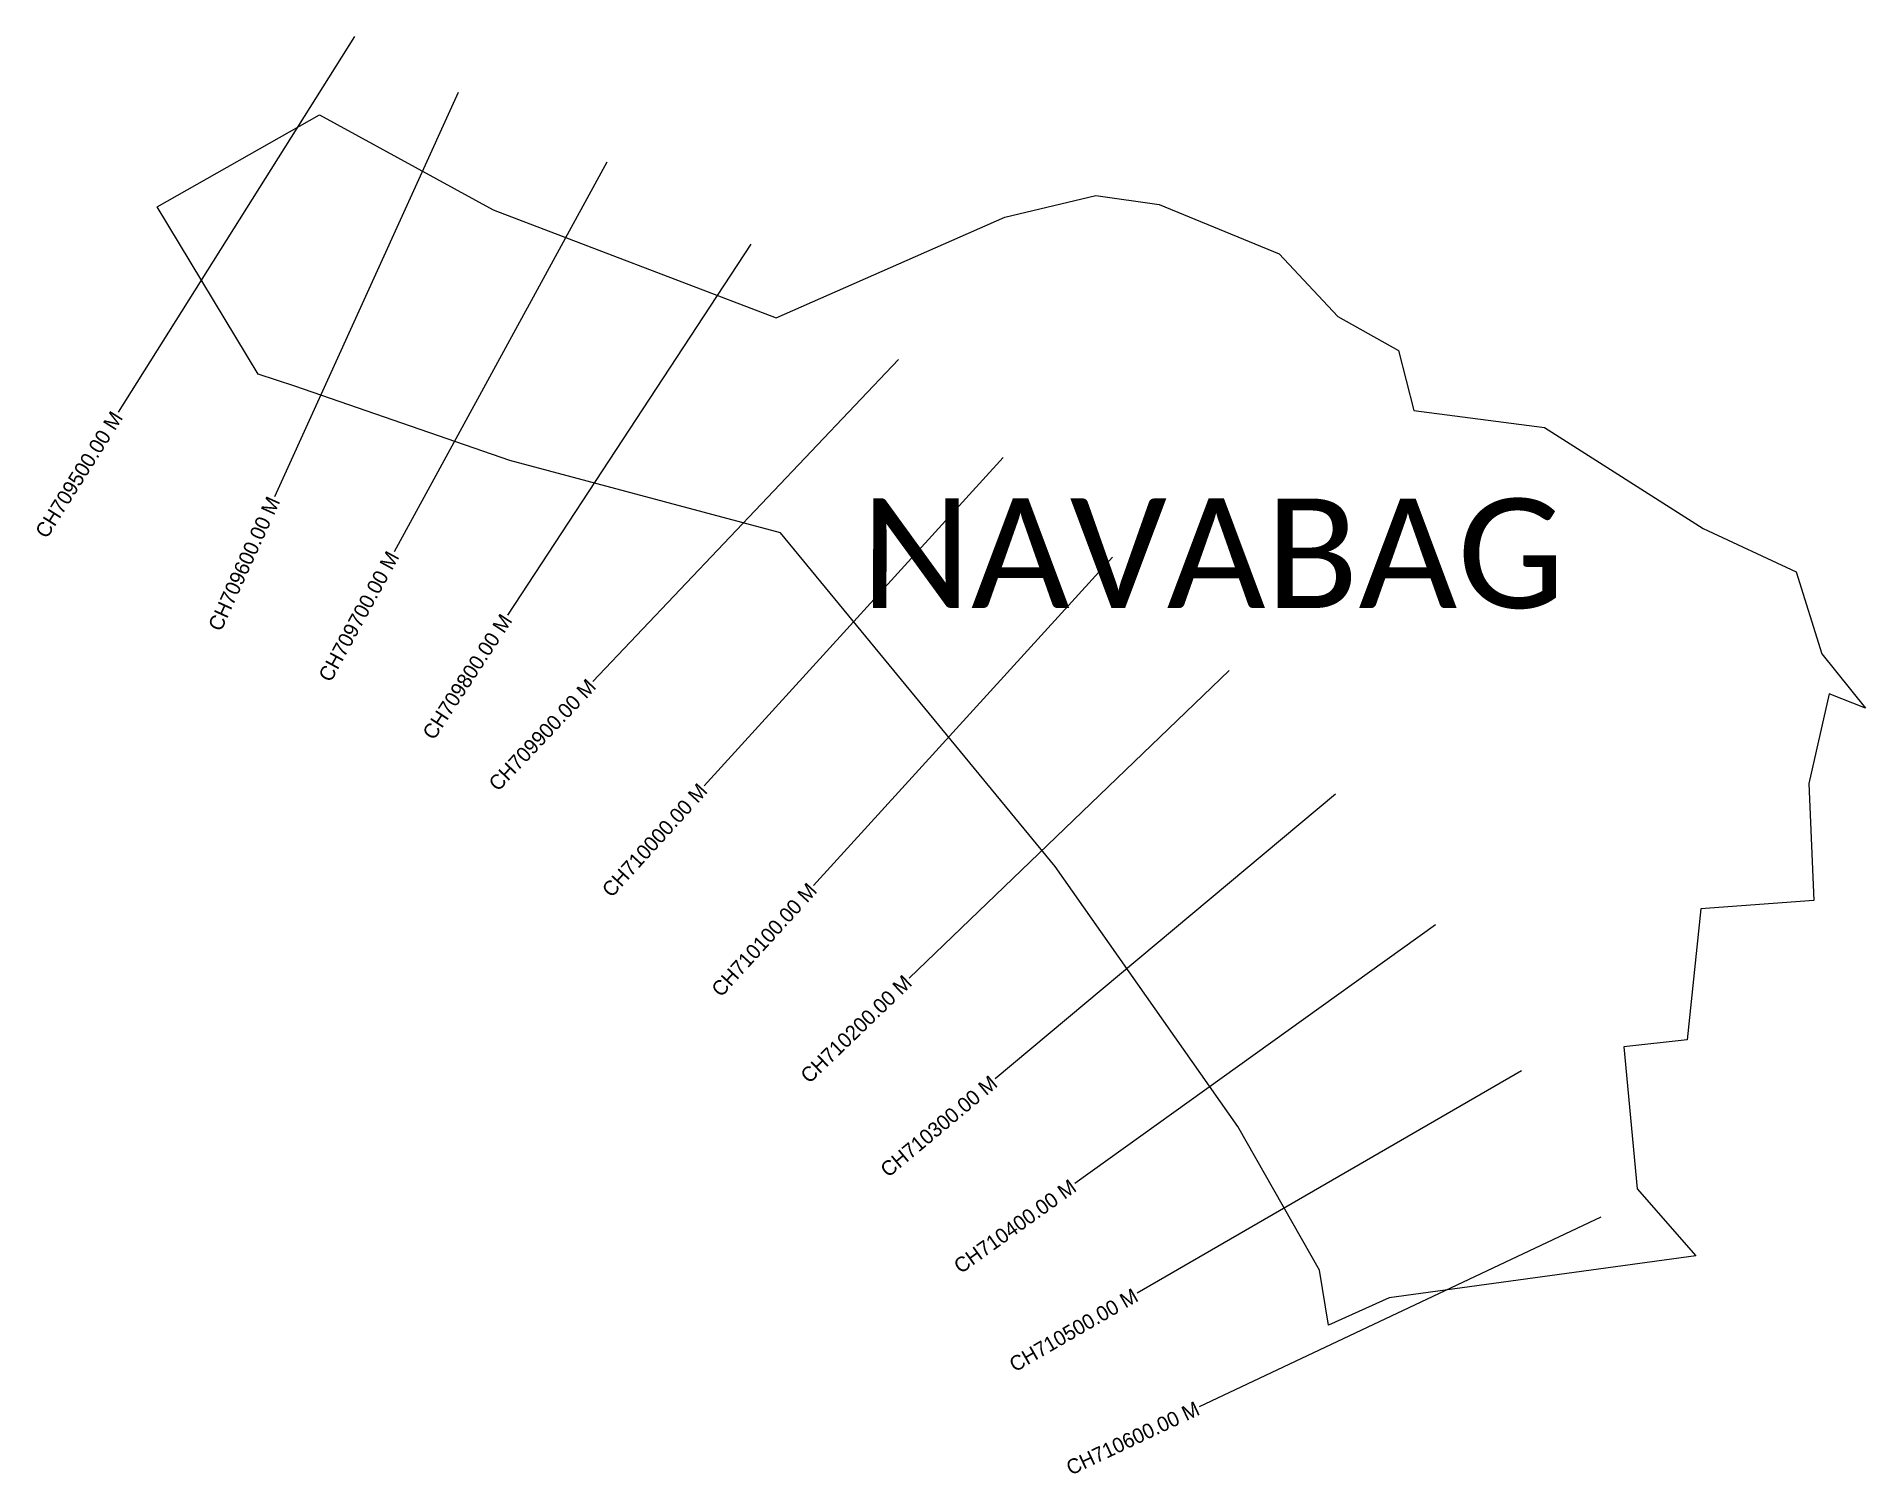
# Model space of a CAD drawing. Header units: metres. Extents: x 352080 to 353316, y 1752774 to 1753745.
import ezdxf
from ezdxf.enums import TextEntityAlignment as Align

# ---------------------------------------------------------------- set-up
doc = ezdxf.new("R2010")
doc.units = ezdxf.units.M
for name, color, linetype in [('CS', 134, 'Continuous'), ('CSMark', 6, 'Continuous'), ('village', 3, 'Continuous'), ('VILLAGE NAME', 250, 'Continuous')]:
    doc.layers.add(name, color=color, linetype=linetype)

msp = doc.modelspace()

# ---------------------------------------------------------------- linework, layer by layer
at = {"layer": 'CS'}
for p, q in [((352294.8, 1753745), (352135.1, 1753491.1)), ((352364.8, 1753707.2), (352240.7, 1753434)), ((352465.3, 1753660.1), (352321.5, 1753396.8)), ((352562.7, 1753604.8), (352398.2, 1753353.9)), ((352662.4, 1753526.8), (352455.9, 1753309.1)), ((352733.1, 1753460.5), (352531.1, 1753238.7)), ((352807, 1753393.1), (352605, 1753171.3)), ((352885.9, 1753316.6), (352669.6, 1753108.7)), ((352957.8, 1753233), (352727.7, 1753040.5)), ((353025.4, 1753144.7), (352781.6, 1752969.9)), ((353083.4, 1753045.9), (352823.8, 1752895.7)), ((353137, 1752947.1), (352865.7, 1752819))]:
    msp.add_line(p, q, dxfattribs=at)
at = {"layer": 'village', "color": 3, "true_color": 0x00ff00}
msp.add_polyline3d([(353315.9, 1753291.1, 0), (353291.3, 1753300.7, 0), (353277.6, 1753240.1, 0), (353281, 1753161.1, 0), (353204.7, 1753155.4, 0), (353195.5, 1753066.9, 0), (353152.6, 1753062.2, 0), (353161.7, 1752966.2, 0), (353201.2, 1752920.9, 0), (352994.1, 1752892.5, 0), (352953, 1752874.1, 0), (352947, 1752911.2, 0), (352891.8, 1753008.4, 0), (352768.3, 1753184, 0), (352582.6, 1753409.6, 0), (352399.8, 1753458.4, 0), (352254.5, 1753508.8, 0), (352229.8, 1753516.9, 0), (352161.5, 1753630, 0), (352271.2, 1753692.1, 0), (352388.6, 1753627.9, 0), (352579.7, 1753554.9, 0), (352734.4, 1753622.9, 0), (352795.9, 1753637.7, 0), (352838.7, 1753631.6, 0), (352919.6, 1753598.1, 0), (352959.3, 1753555.7, 0), (353000.3, 1753532.8, 0), (353010.7, 1753492.3, 0), (353099.1, 1753480.7, 0), (353206.2, 1753412.5, 0), (353269, 1753383.2, 0), (353286.5, 1753327.9, 0)], close=True, dxfattribs=at)

# ---------------------------------------------------------------- texts
at = {"layer": 'CSMark'}
for s, rotation, p in [('CH709500.00 M', 57.8264, (352134.5, 1753490.2)), ('CH709600.00 M', 65.5757, (352240.3, 1753433.1)), ('CH709700.00 M', 61.3595, (352321, 1753395.9)), ('CH709800.00 M', 56.7521, (352397.7, 1753353.1)), ('CH709900.00 M', 46.5031, (352455.2, 1753308.4)), ('CH710000.00 M', 47.6703, (352530.4, 1753237.9)), ('CH710100.00 M', 47.6703, (352604.4, 1753170.6)), ('CH710200.00 M', 43.859, (352668.9, 1753108)), ('CH710300.00 M', 39.9125, (352727, 1753039.8)), ('CH710400.00 M', 35.6397, (352780.7, 1752969.3)), ('CH710500.00 M', 30.0571, (352822.9, 1752895.2)), ('CH710600.00 M', 25.2821, (352864.8, 1752818.5))]:
    msp.add_text(s, height=10, rotation=rotation, dxfattribs=at).set_placement(p, align=Align.MIDDLE_RIGHT)
at = {"layer": 'VILLAGE NAME', "insert": (352637, 1753432.9), "char_height": 74.047, "attachment_point": 1, "rotation": 359.9793}
msp.add_mtext_dynamic_manual_height_columns('{\\fCalibri|b0|i0|c0|p34;NAVABAG}', width=730.677, gutter_width=370.2, heights=[0], dxfattribs=at)

doc.saveas('drawing.dxf')
